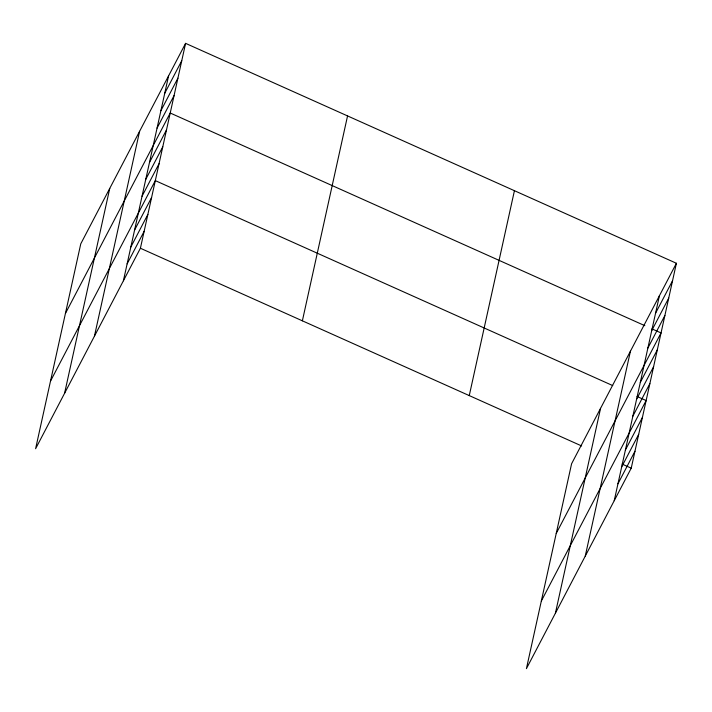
<?xml version="1.0" encoding="UTF-8"?>
<svg xmlns="http://www.w3.org/2000/svg" width="712" height="712" viewBox="0 0 712 712"><rect width="100%" height="100%" fill="white"/><g stroke="black" fill="none" stroke-linecap="round" stroke-linejoin="round"><path stroke-width="1.07" d="M64.578 393.3L109.746 188.413M94.429 336.197L139.596 131.311M123.399 280.777L168.575 75.881M185.583 43.352L80.767 243.833L35.6 448.729L140.406 248.248L185.583 43.352L676.4 263.271L631.232 468.167L526.417 668.648L571.594 463.752L676.4 263.271M302.377 320.818L347.554 115.922M469.261 395.596L514.429 190.7M555.396 613.228L600.563 408.332M585.246 556.125L630.423 351.23M614.225 500.696L659.392 295.809M164.73 93.299L181.738 60.769M160.894 110.716L177.902 78.186M157.049 128.133L174.057 95.595M65.415 313.494L170.221 113.012L644.849 325.678M149.484 162.452L166.492 129.922M145.764 179.353L162.772 146.823M142.035 196.254L159.043 163.724M50.508 381.107L155.314 180.625L612.729 385.584M134.586 230.065L151.585 197.535M130.857 246.966L147.865 214.437M127.128 263.867L144.135 231.338M655.556 313.227L672.564 280.688M651.711 330.635L668.719 298.106M647.876 348.052L664.883 315.523M556.232 533.422L661.039 332.94L651.934 328.855M640.311 382.371L657.318 349.841M636.581 399.281L653.589 366.742M632.852 416.182L649.86 383.652M541.325 601.035L646.14 400.553L637.026 396.468M625.403 449.984L642.411 417.454M621.674 466.894L638.682 434.356M617.954 483.795L634.953 451.266M140.406 248.248L581.624 445.943M622.119 464.082L631.232 468.167"/></g></svg>
